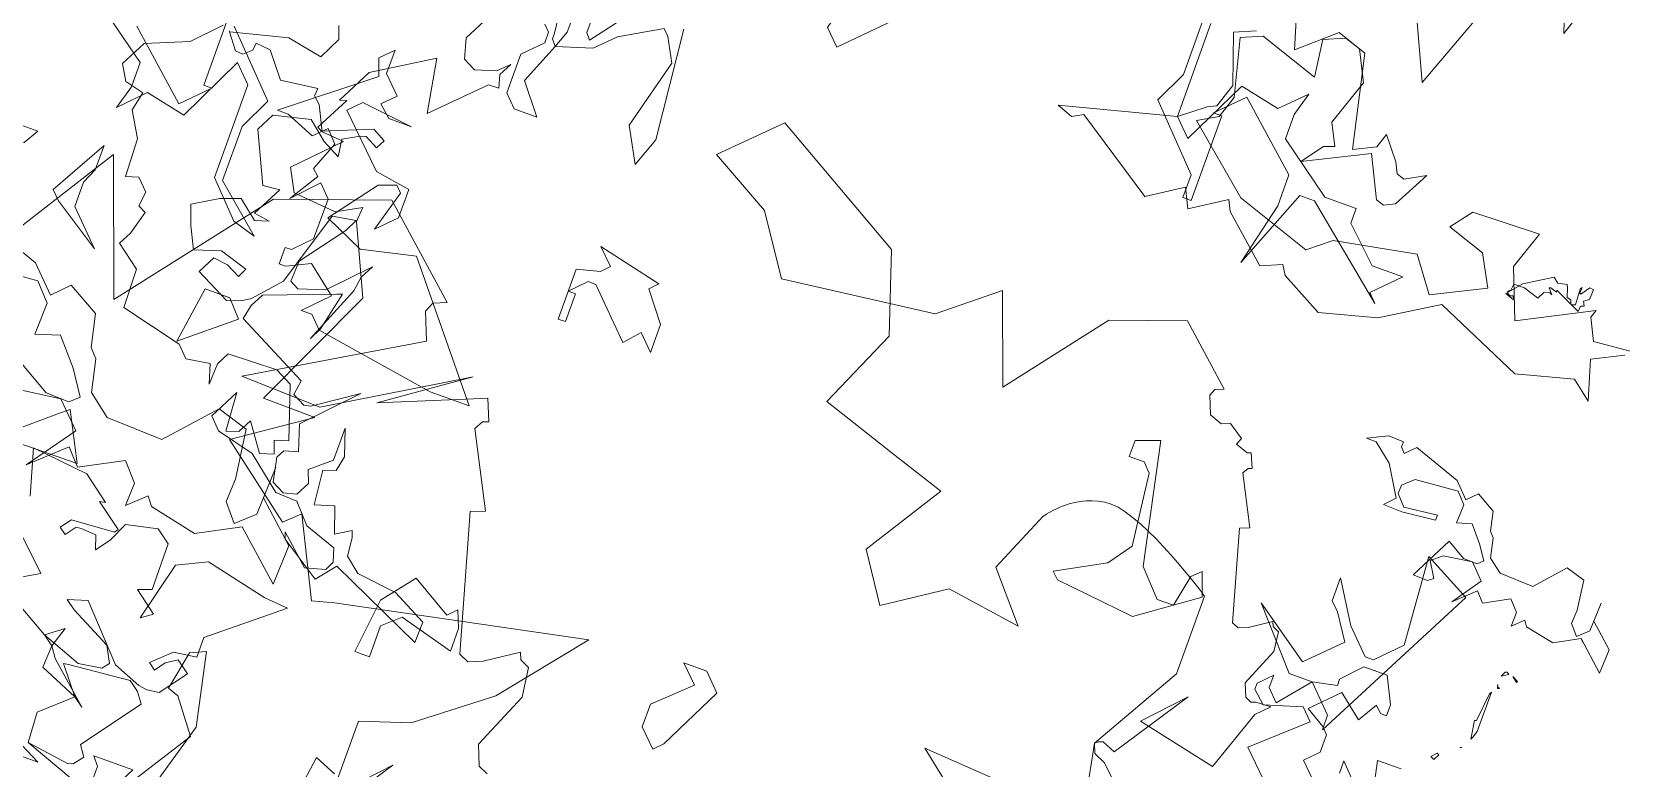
# Model space of a CAD drawing. Header units: metres. Extents: x -71 to 881, y -503 to 661.
# Drawn here: x 196.626 to 200.486, y 155.021 to 156.808 of the extents above; entities that cross this region are included whole.
import ezdxf

# ---------------------------------------------------------------- set-up
doc = ezdxf.new("R2010")
doc.units = ezdxf.units.M
doc.layers.add('ARBRE', color=100, linetype='Continuous', lineweight=13, true_color=0x00ff3f)

# ---------------------------------------------------------------- blocks, each defined once
blk = doc.blocks.new('WMF2', base_point=(0, 0.01))
at = {"color": 251, "lineweight": 0, "true_color": 0x636466}
for points in [[(173.01, -29.2), (166.39, -14.78), (160.89, -29.58), (158.19, -21.39), (152.68, -38.14)], [(40.43, -164.26), (40.42, -170.12), (36.91, -171.27), (31.95, -175.08), (27.13, -180.99), (44.83, -177.37), (46.41, -176.96), (49.12, -182.48), (50.2, -181.46), (55.69, -185.68), (50.55, -189.17), (54.41, -189.22), (50.23, -198.2), (52.48, -203.12), (52.39, -204.21), (54.12, -203.26), (57.28, -203.53), (58.15, -205.15), (55.25, -208.11), (56.89, -208.24), (57.74, -209.97), (58.25, -210.45), (58.2, -211), (60.88, -210.67), (62.28, -212.43), (63.37, -212.54), (63.42, -211.98), (64, -211.48), (64.56, -211.53), (65.45, -212.71)], [(42.49, -159.91), (37.1, -168.03), (40.97, -163.9)], [(30.65, -169.72), (31.37, -170.03), (31.94, -171.46), (30.17, -175.61), (30.45, -177.74), (31.15, -178.04), (31.35, -178.56), (33.6, -177.07), (34.61, -176.66), (35.32, -176.96), (38.04, -186.65), (37.02, -187.05), (39.7, -192.27), (39.35, -192.88), (38.94, -193.04), (39.56, -194.57), (39.97, -194.4), (46.81, -191.62), (41.05, -195.63), (50.47, -189.97), (56.38, -190.15), (44.99, -196.88), (45.76, -198.84), (45.47, -199.54), (44.55, -199.92), (50.64, -205.39), (58.51, -202.62), (66.66, -192.17), (70.16, -201.76), (80.62, -185.19)], [(123.08, -64.47), (122.69, -67.2), (121.11, -66.56)], [(150.8, -81.38), (147.91, -83.85), (147.29, -84.34), (145.55, -80.94), (150.8, -80.88)], [(136.37, -58.45), (136.37, -57.37), (135.76, -56.76), (138.68, -56.76), (136.98, -59.69), (136.98, -61.39), (137.47, -62), (134.54, -62), (136.37, -58.45), (136.37, -58.45)], [(76.6, -77.49), (82.66, -82.33), (73, -81.67)], [(68.47, -83.79), (70.41, -85.67), (71.27, -86.04), (71.55, -86.71), (71.33, -86.9), (71, -87.03), (70.05, -86.62), (66.45, -92.02), (69.04, -89.28), (63.17, -87.99), (61.62, -92.45), (60.75, -93.34), (61.84, -93.29), (62.18, -93.16), (62.64, -93.37), (63.02, -94.3), (61.86, -97.06), (62.03, -98.49), (62.51, -98.7), (62.64, -99.03), (64.13, -98.04), (64.8, -97.78), (65.29, -97.98), (67.08, -104.41), (66.4, -104.68), (68.19, -108.14), (67.94, -108.55), (67.68, -108.66), (68.1, -109.68), (68.37, -109.56), (69.29, -109.9), (69.08, -110.38), (70.18, -111.12), (70.78, -110.87), (71.7, -111.21), (72.22, -112.5), (72.02, -112.99), (71.4, -113.23), (75.46, -116.88), (80.69, -115.04), (86.12, -108.09), (88.43, -114.47), (92.34, -111.31), (103.35, -109.97), (106.1, -114.07), (110.61, -116.64), (106.84, -120.37), (96.77, -114.54), (94.84, -108.74), (97.41, -102.93), (91.6, -101), (87.74, -99.72), (91.28, -94.1), (89.03, -90.71), (84.85, -93.45), (79.38, -92.64), (82.27, -96.02), (80.34, -100.54), (80.31, -100.55), (80.25, -100.64), (80.17, -100.76), (80.05, -100.9), (79.89, -101.09), (79.68, -101.28), (79.47, -101.5), (79.2, -101.73), (78.93, -101.95), (78.6, -102.17), (78.25, -102.36), (77.89, -102.55), (77.49, -102.7), (77.07, -102.81), (76.62, -102.9), (76.15, -102.93), (75.62, -102.89), (75.04, -102.76), (74.41, -102.57), (73.74, -102.32), (73.05, -102.03), (72.35, -101.7), (71.67, -101.35), (70.98, -101), (70.34, -100.64), (69.73, -100.29), (69.19, -99.97), (68.7, -99.67), (68.31, -99.43), (68.02, -99.24), (67.83, -99.11), (67.77, -99.08), (67.77, -93.28), (71.55, -86.71), (68.73, -71.99)], [(97.72, -81.01), (100.04, -76.4), (100.64, -75.79), (101.87, -77), (101.87, -78.71), (99.41, -81.01), (100.64, -82.24), (98.93, -82.24), (97.72, -81.01), (97.72, -81.01)], [(122.21, -79.14), (120.38, -81.45), (117.46, -79.74), (116.86, -80.36), (116.37, -79.14), (116.37, -77.44), (120.38, -78.53), (121.59, -77.44), (121.59, -75.13), (122.69, -75.13), (122.21, -79.14), (122.21, -79.14)], [(138.68, -116.15), (138.33, -115.23), (139.13, -113.66), (141.69, -114.16), (145.74, -113.14)], [(146.33, -113.43), (148.12, -111.55), (151.13, -110.32), (152.08, -108.49), (151.44, -107.36), (150.04, -107.03), (150.34, -105.65), (149.29, -103.85), (149.18, -101.08), (148.29, -101.35), (147.47, -100.54), (147.61, -99.46), (147.03, -99.16), (147.51, -97.44), (147.99, -96.52), (146.26, -95.22), (146.17, -92.39), (141.64, -91.28), (140.84, -90.46), (139.13, -90.72), (138.69, -89.34), (138.63, -90.88), (138.17, -91.79), (134.57, -91.91), (133.35, -91.28), (132.09, -87.5), (133.07, -87.18), (132.73, -86.26), (133.71, -85.95), (135.09, -87.89), (135.6, -86.91), (136.47, -86.63), (136.66, -89.45), (137.77, -87.31), (136.97, -86.47), (134.21, -85.79), (131.7, -83.77), (130.11, -83.69), (128.85, -82.3), (126.54, -81.5), (126.24, -80.52), (126.57, -79.87), (128, -79.47), (130.14, -81.38), (129.97, -80.9), (127.04, -78.97), (125.91, -80.36), (118.92, -77.16), (118.88, -78.69), (121.4, -80.01), (124.34, -80.36), (125.43, -81.26), (125.58, -82.58), (125.74, -83.07), (126.83, -82.4), (127.49, -84.3), (128.86, -83.86), (129.13, -86.37), (128.24, -86.66), (128, -87.76), (128.66, -89.67), (128.66, -87.28), (130.11, -86.07), (129.76, -85.15), (130.27, -84.17), (131.22, -83.92), (132.14, -84.39), (132.47, -86.12), (132.16, -86.71), (131.17, -87.01), (131.77, -88.88), (128.43, -92.34), (131.45, -90.3), (131.93, -90.21), (132.84, -90.68), (132.69, -91.75), (138.01, -94.49), (137.8, -95.54), (137.29, -96.51), (132.41, -98.35), (132.02, -98.48), (132.65, -95.66), (133.11, -94.75), (131.35, -98.96), (131.2, -100.04), (130.7, -101), (133.23, -98.36), (135.1, -97.76), (135.74, -98.1), (135.68, -99.63), (133.33, -102.77), (132.87, -103.68), (134.56, -103.4), (136.24, -97.94), (137.95, -96.02), (138.58, -95.62), (139.55, -95.29), (142.04, -96.56), (141.41, -97.82), (140.33, -97.67), (139.33, -97.16), (139.01, -97.82), (141.07, -98.46), (142.94, -97.86), (143.7, -99.41), (144.2, -100.81), (142.43, -101.88), (141.01, -102.38), (139.61, -101.25), (138.63, -101.56), (139.77, -101.73), (138.66, -103.88), (139.89, -103.76), (141.57, -107.36), (140.9, -108.66), (138.27, -109.27), (136.88, -108.14), (135.58, -107.47), (135.77, -108.71), (134.62, -109.36), (134.22, -109.47), (133.26, -108.98), (132.92, -109.62), (133.89, -110.13), (137.3, -108.77), (137.63, -108.93), (136.36, -111.4), (136.84, -111.24), (135.54, -113.78), (131.42, -116.34), (130.72, -112.44), (127.35, -115.8), (126.6, -115.82), (126.85, -116.77), (126.37, -117.68), (127.17, -116.93), (128.65, -116.47), (129.55, -116.93), (129.96, -118.38), (127.38, -123.37)], [(59.53, -88.36), (61.31, -90.12), (57.78, -93.28), (58.61, -94.11), (61.31, -93.28), (62.23, -94.11), (62.23, -94.58), (61.31, -95.5), (61.31, -94.58), (60.48, -93.73), (58.61, -95.97), (56.85, -96.33), (56.85, -96.8), (55.55, -98.2), (53.79, -98.2), (52.87, -96.33), (52.87, -95.5), (53.33, -95.5), (53.79, -95.97), (54.63, -94.58), (56.39, -95.97), (58.23, -94.11), (56.85, -93.28), (56.39, -92.81), (56.39, -91.51), (57.31, -90.59), (56.39, -89.66)], [(54.63, -90.59), (54.63, -91.51), (52.87, -89.66)], [(51.93, -90.12), (52.41, -92.34), (50.63, -92.34)], [(48.48, -94.16), (48.71, -93.73), (48.96, -93.86), (48.64, -94.24), (48.48, -94.16), (48.48, -94.16)], [(58.61, -95.97), (60.32, -95.97), (63.86, -99.98), (59.71, -97.06), (57.39, -99.38), (58.61, -101.21), (59.21, -101.81), (59.21, -103.52), (57.39, -100.59), (55.69, -98.89), (55.08, -98.89), (53.39, -100.59), (53.87, -107.05), (50.45, -105.22), (56.79, -93.05), (56.79, -94.14), (58.61, -95.97), (58.61, -95.97)], [(132.71, -95.54), (133.58, -96.42), (134.37, -96.42), (132.71, -98.1), (134.81, -99.76), (136.47, -98.97), (136.93, -98.97), (136.93, -100.2), (136.47, -100.2), (135.25, -101.44), (135.25, -104.42), (136.12, -105.31), (137.8, -103.54), (136.47, -105.66), (136.93, -106.1), (136.12, -108.22), (136.93, -109.09), (137.8, -108.22), (139.92, -109.09), (140.71, -109.09), (134.81, -113.75), (135.25, -114.99), (134.37, -115.87), (134.37, -114.12), (133.14, -112.88), (134.02, -111.98), (133.14, -111.2), (131.46, -111.2), (135.25, -111.63), (136.12, -110.76), (132.71, -107.41), (130.14, -106.98), (130.14, -104.87), (131.46, -103.54), (130.59, -106.54), (131.03, -106.98), (132.27, -106.54), (134.81, -103.19), (131.92, -101.88), (128.03, -102.76), (120.98, -94.11), (123.89, -94.11), (132.71, -95.54), (132.71, -95.54)], [(46.51, -96.62), (46.65, -96.16), (46.74, -95.97), (46.95, -97.29), (46.8, -97.34), (46.58, -99.41), (46.49, -99.57), (46.51, -96.62), (46.51, -96.62)], [(47.28, -95.16), (47.15, -95.21), (47.28, -95.16), (47.28, -95.16)], [(78.38, -97.12), (74.97, -98.96), (73.76, -100.65), (74.37, -105.9), (74.97, -106.51), (76.08, -106.51), (76.08, -107.72), (74.37, -108.33), (72.54, -99.56), (70.84, -97.73), (69.62, -97.73), (69.14, -100.05), (68.53, -100.65), (67.9, -98.96), (72.05, -96.02), (77.9, -96.64), (78.38, -97.12), (78.38, -97.12)], [(151.83, -99.7), (151.83, -97.88), (149.53, -95.56), (153.05, -97.88), (153.66, -98.49), (151.35, -102.62), (151.35, -100.8), (151.83, -99.7), (151.83, -99.7)], [(46.06, -100), (46.17, -99.95), (46.26, -100.23), (46.22, -100.08), (46.06, -100), (46.06, -100)], [(45.08, -100.81), (45.46, -101.12), (45.03, -100.9), (45.08, -100.81), (45.08, -100.81)], [(45.94, -101.27), (45.76, -101.16), (46.23, -100.87), (46.06, -101.21), (45.94, -101.27), (45.94, -101.27)], [(111.88, -106.14), (110.25, -104.06), (110.25, -101.98), (111.34, -103.08), (112.32, -101.98), (115.5, -105.17), (116.06, -105.17), (117.15, -104.06), (116.61, -104.06), (116.61, -101.98), (117.15, -101.98), (117.15, -105.71), (115.5, -106.14), (114.95, -106.7), (116.06, -107.79), (111.34, -106.7), (111.88, -106.14), (111.88, -106.14)], [(41.84, -105.25), (43.62, -104.29), (45.73, -104.74), (46.01, -105.12), (46.77, -104.41), (46.73, -105.44), (47.43, -106.2), (49.22, -105.25), (49.85, -105.94), (51.28, -104.6), (49.82, -106.67), (50.87, -107.74), (52.95, -107.44), (53.69, -106.82), (53.01, -105.71), (53.39, -105.43), (54.48, -105.47), (52.9, -108.54), (51.53, -107.75), (50.51, -107.72), (50.13, -108.07), (50.82, -109.11), (51.79, -110.25), (52.85, -109.93), (52.79, -111.31), (53.49, -112.07), (56.63, -111.82), (57.39, -111.12), (57.42, -110.48), (56.72, -109.72), (54.29, -109.98), (54.31, -109.62), (56.73, -109.36), (58.12, -109.4), (57.43, -110.12), (58.73, -112.28), (60.09, -113.37), (60.82, -113.4), (59.39, -114.07), (58.29, -114.03), (58.31, -113.66), (57.96, -113.28), (57.27, -113.98), (53.82, -112.76), (52.77, -111.68), (52.09, -112.38), (50.71, -111.59), (50.41, -110.19), (50.06, -109.81), (49.75, -108.42), (48.76, -107.65), (46.27, -107.55), (44.45, -109.59), (43.06, -109.17), (42.78, -107.03), (42.83, -106.03), (42.2, -105.27), (41.44, -105.97), (41.35, -108.07), (41.41, -106.7), (39.72, -105.17), (39.79, -103.4), (41.84, -105.25), (41.84, -105.25)], [(41.84, -105.25), (41.63, -105.03), (41.84, -105.25), (41.84, -105.25)], [(115.75, -121.61), (116.64, -123.29), (117.08, -123.72), (119.97, -122.05), (121.3, -120.73), (123.86, -119.93), (125.08, -116.95), (123.4, -114.83), (125.08, -114.83), (125.96, -115.71), (125.96, -118.61), (124.64, -119.93), (124.64, -120.73), (125.08, -121.17)], [(124.64, -124.95), (124.21, -120.73), (124.21, -120.38), (123.86, -119.93), (123.4, -121.17), (123.4, -122.5)], [(122.09, -122.5), (122.09, -121.61), (121.74, -121.17), (117.52, -126.7)], [(115.75, -124.16), (114.96, -116.16), (115.75, -114.04), (117.08, -116.51), (115.75, -121.61), (115.75, -121.61)], [(88.02, -127.64), (89.18, -128.05), (81.01, -130.16), (79.28, -131.51), (78.66, -131.81), (78.08, -133.54), (79.32, -137.06), (77.83, -137.7)], [(76.91, -144.21), (74.85, -137.35), (72.31, -139.57), (70.12, -138.82), (68.65, -132.15), (67.1, -132.91), (66.75, -133.95), (65.48, -132.37), (65.1, -131.6), (64.53, -131.41), (63.1, -132.21), (64.5, -129.59), (65.26, -129.22), (65.84, -129.4), (67.29, -132.34), (71.77, -130.12), (70.62, -131.65), (69.87, -131.93), (70.65, -133.46), (69.51, -136.82), (70.57, -138.98), (71.73, -139.36), (73.23, -138.72), (72.87, -136.03), (77.25, -137.51), (78.75, -136.87), (77.7, -132.76), (78.24, -131.16), (79.66, -130.35), (74.87, -126.28), (69.33, -124.41), (67.74, -125.68), (61.86, -126.76), (60.09, -124.38), (56.38, -126.21), (57.56, -128.41), (60.34, -129.35), (59.17, -130.88), (54.25, -131.01), (55.18, -128.25), (53.81, -124.69), (48.67, -127.32), (48.87, -126.75), (48.11, -125.21), (37.91, -126.12)], [(45.72, -125.04), (47.88, -123.97), (47.05, -121.13), (48.46, -122.25), (52.55, -121.18), (59.04, -124.03), (62.95, -121.62), (67.02, -120.56), (70.08, -122.22), (70.5, -122.88), (71.99, -122.24), (75.25, -125.13), (75.62, -125.9), (78.11, -124.29), (78.79, -125.68), (81.26, -124.08), (87.26, -128.05), (88.02, -127.64), (88.02, -127.64)], [(81.01, -137.11), (81.01, -130.16), (79.79, -128.95), (77.48, -133.7), (74.56, -133.08), (72.85, -134.78), (73.33, -133.08), (73.33, -131.26), (69.33, -128.34), (67, -128.34), (67, -127.23), (64.57, -124.92), (62.26, -124.92), (64.09, -123.1), (63.48, -122.5), (69.93, -127.84), (71.03, -127.84), (73.33, -122), (72.24, -126.63), (72.24, -128.95), (76.88, -133.08), (78.71, -131.26), (78.09, -131.26), (78.09, -124.92), (78.71, -124.92), (78.71, -126.63), (82.71, -130.78), (81.61, -133.08), (81.61, -137.11)], [(54.16, -127.33), (52.25, -128.51), (51.85, -128.21), (51.22, -128.34), (51.11, -128.15), (50.9, -127.48), (50.6, -127.43), (50.52, -127.17), (50.44, -127.11), (50.17, -127.21), (50.23, -128.35), (50.16, -128.51), (50.16, -128.08), (50.07, -128.03), (49.62, -128.66), (49.33, -128.62), (49.38, -127.89), (49.74, -127.62), (49.57, -127.32), (49.82, -127.23), (49.84, -126.81), (51.76, -127.71), (51.74, -127.58), (52.22, -127.74), (52.33, -127.68), (51.98, -127.29), (52.17, -127.38), (52.57, -127.26), (52.83, -126.75), (53.96, -127.11), (54.74, -127.1), (54.8, -126.57), (54.93, -126.53), (54.96, -126.46), (54.93, -126.32), (54.74, -126.22), (54.51, -126.31), (54.41, -126.05), (55.06, -126.28), (54.16, -127.33), (54.16, -127.33)], [(105.82, -129.54), (97.54, -134.76), (98.14, -137.7), (98.75, -138.3), (97.05, -140.62), (95.83, -140.62), (97.05, -135.38), (101.69, -130.15), (105.21, -126.6), (106.3, -127.7), (105.82, -129.54), (105.82, -129.54)], [(57.9, -159.41), (61.78, -160.83), (58.66, -160.38), (58.28, -160.48), (57.75, -161.18), (58.26, -161.95), (55.2, -166.06), (55.75, -166.8), (56.5, -167.36), (60.96, -166.95), (61.31, -166.89), (59.77, -164.96), (59.07, -164.44), (62, -167.02), (62.51, -167.79), (63.26, -168.35), (60.34, -167.25), (58.66, -167.5), (58.28, -168), (58.89, -169.15), (61.9, -170.7), (62.6, -171.21), (61.18, -171.65), (57.84, -168.06), (55.81, -167.24), (55.17, -167.15), (54.29, -167.27), (52.87, -169.18), (53.82, -169.88), (54.6, -169.37), (55.15, -168.63), (55.66, -169.01), (54.32, -170.26), (52.66, -170.5), (52.66, -171.97), (47.81, -175.9), (49.56, -176.04), (54.15, -177.07), (56.26, -176.06), (57.34, -171.75), (56.54, -172.31), (58.19, -173.55), (57.21, -173.91), (57.26, -177.31), (58.26, -178.06), (60.53, -177.56), (61.17, -176.18), (61.91, -175.17), (62.25, -176.19), (63.37, -176.26), (63.72, -176.21), (64.28, -175.46), (64.78, -175.83), (64.22, -176.58), (61.08, -176.8), (60.89, -177.07), (62.8, -178.48), (62.37, -178.54), (64.31, -180), (68.46, -180.44), (67.52, -177.18)], [(66.98, -174.25), (64.97, -172.31), (67.26, -170.98)], [(65.32, -169.52), (63.26, -168.35), (62.04, -169.25), (62.51, -167.79), (62.6, -166.17), (59.77, -164.96), (61.9, -163.05), (61.78, -160.83)], [(56.45, -156.83), (51.18, -165.09), (52.99, -167.49), (53.79, -167.78), (53.24, -170.6), (52.14, -171.11), (51.01, -165.85), (52.98, -159.15), (54.67, -154.45), (56.12, -154.97), (56.45, -156.83), (56.45, -156.83)], [(62.6, -160.74), (60.66, -159.76), (64.44, -159.76), (62.6, -160.74), (62.6, -160.74)], [(52.76, -180.21), (55.75, -178.63), (59.24, -179.37), (59.71, -180), (60.98, -178.83), (60.92, -180.53), (62.07, -181.8), (65.07, -180.21), (66.12, -181.35), (68.53, -179.14), (66.06, -182.57), (67.81, -184.35), (71.26, -183.89)], [(71.19, -185.7), (68.92, -184.4), (67.21, -184.32), (66.57, -184.91), (67.73, -186.66), (69.36, -188.54), (71.08, -188), (71, -190.33), (72.16, -191.6), (77.42, -191.2)], [(78.5, -194.76), (72.73, -192.72), (70.97, -190.94), (69.83, -192.11), (67.56, -190.81), (67.04, -188.46), (66.45, -187.83), (65.94, -185.49), (64.29, -184.21), (60.16, -184.05), (57.09, -187.45), (54.82, -186.75), (54.35, -183.2), (54.41, -181.49), (53.37, -180.24), (52.1, -181.39), (51.95, -184.94), (52.04, -182.63), (49.22, -180.06), (49.34, -177.15), (52.76, -180.21), (52.76, -180.21)], [(59.05, -195.06), (57.96, -193.84), (61.5, -190.92), (60.89, -195.06), (59.05, -195.06), (59.05, -195.06)], [(62.92, -202.64), (62.92, -209.57), (64.13, -210.8), (66.44, -206.05), (69.38, -206.67), (71.07, -204.94), (70.59, -206.67), (70.59, -208.49), (74.6, -211.4)], [(71.68, -210.8), (67.05, -206.67), (65.23, -208.49), (65.83, -208.49), (65.83, -214.81)], [(65.23, -213.12), (61.21, -208.97), (62.31, -206.67), (62.31, -202.64), (58.89, -199.71), (60.6, -200.21), (62.92, -202.64), (62.92, -202.64)], [(80.95, -201.5), (75.73, -201.5), (76.34, -200.42), (80.95, -200.42), (80.95, -201.5), (80.95, -201.5)]]:
    blk.add_lwpolyline(points, dxfattribs=at)

msp = doc.modelspace()

# ---------------------------------------------------------------- block references
at = {"layer": 'ARBRE', "color": 251, "lineweight": 5, "true_color": 0x636466, "xscale": 0.03451886634015593, "yscale": 0.03451886634015593, "zscale": 0.03451886634015593, "rotation": 160.1685466476646}
for p in [(205.2327, 154.2562), (200.5145, 151.4271), (196.7399, 149.1369)]:
    msp.add_blockref('WMF2', p, dxfattribs=at)

doc.saveas('drawing.dxf')
